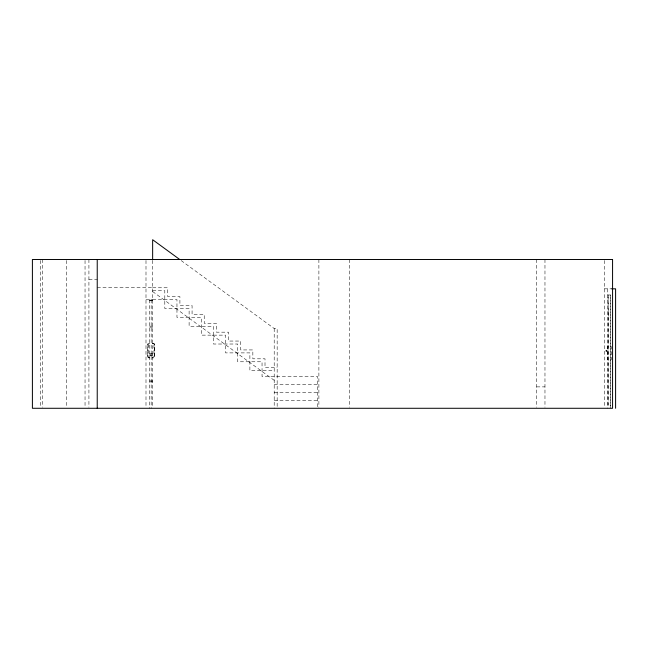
<?xml version="1.0" encoding="UTF-8"?>
<svg xmlns="http://www.w3.org/2000/svg" width="648" height="648" viewBox="0 0 648 648"><rect width="100%" height="100%" fill="white"/><g stroke="black" fill="none" stroke-linecap="round" stroke-linejoin="round"><path stroke-width="0.49" stroke-dasharray="3.24 2.43" d="M152.41 343.359C151.81 343.983 154.548 342.598 154.556 344.355L154.516 356.999C153.325 358.765 151.308 357.842 153.932 356.983L153.965 344.291L152.402 343.813M152.361 357.55L152.345 357.98M149.518 343.813C149.728 342.695 147.501 343.416 147.703 344.347L147.623 356.983C148.206 358.798 150.765 357.696 148.117 357.048L148.198 344.363C149.874 343.497 149.032 343.059 147.947 344.355L147.866 357.08L148.343 357.712L149.421 357.688M88.922 279.75L97.232 279.75M97.232 287.258L152.644 287.258M152.644 287.769L167.759 287.769L167.759 296.646L179.917 296.646L179.917 305.532L192.075 305.532L192.075 314.41L204.225 314.41L204.225 323.295L216.383 323.295L216.383 332.173L228.541 332.173L228.541 341.051L240.691 341.051L240.691 349.936L252.85 349.936L252.85 358.814L265.008 358.814L265.008 367.7L277.158 367.7M604.26 288.83L612.571 288.83M152.644 290.725L164.803 290.725L164.803 308.489L189.111 308.489L189.111 326.252L213.419 326.252L213.419 344.015L237.735 344.015L237.735 361.778L262.043 361.778L262.043 376.577L317.666 376.577L317.617 408.281M607.702 294.986L610.659 294.986L610.659 408.281M152.644 299.611L176.961 299.611L176.961 317.374L201.269 317.374L201.269 335.138L225.577 335.138L225.577 352.893L249.885 352.893L249.885 370.656L274.201 370.656M145.994 299.781L152.644 299.781M149.688 300.154L152.644 300.154M149.688 300.275L152.644 300.275M608.213 311.729L608.027 294.986M608.213 312.482L608.213 315.916M608.213 316.726L608.027 405.389L610.659 405.389M149.688 326.163L152.644 326.163M149.688 327.151L152.644 327.151M181.197 260.585L274.201 328.528L277.158 328.528L277.158 407.292M608.027 346.51L607.427 346.51L607.427 359.721L608.027 359.721M610.659 346.51L611.258 346.51L611.258 359.721L610.659 359.721M607.427 350.366L605.872 350.366L605.864 351.24L607.427 351.24M149.688 353.541L152.644 353.541M149.688 354.521L152.644 354.521M149.688 355.517L152.644 355.517M149.688 355.849L152.644 355.849M149.688 380.911L152.644 380.911M149.688 381.891L152.644 381.891M274.201 384.507L317.666 384.507M536.657 386.88L544.968 386.88M274.201 392.429L317.666 392.429M274.201 400.351L317.666 400.351M152.644 291.527L274.201 380.336M149.437 357.542L149.429 358.004M152.377 343.651L153.333 343.57A1.077 1.077 0 0 1 153.803 343.683L154.273 344.363L154.232 356.991L153.762 357.672A1.077 1.077 0 0 1 153.293 357.777L152.369 357.696M610.473 294.986L610.473 405.389M608.213 294.986L608.213 405.389M607.702 288.83L607.702 408.281M606.755 350.366L606.755 351.24M606.431 350.366L606.431 351.24M604.26 260.504L604.26 407.268M544.968 259.5L544.968 407.309M536.657 259.5L536.657 407.309M349.361 259.5L349.361 407.268M318.889 259.5L318.889 407.268M274.201 328.528L274.201 408.281M152.644 260.488L152.644 407.495M151.17 299.781L151.17 408.281M149.688 299.781L149.688 408.281M145.994 260.488L145.994 407.276M88.922 259.5L88.922 407.268M85.042 260.504L85.042 407.268M66.752 260.504L66.752 407.268M42.371 259.5L42.371 407.268M40.711 260.504L40.711 407.268"/><path stroke-width="0.97" d="M611.647 288.83L615.6 288.83L615.6 408.281M179.569 259.386L152.644 239.72L152.644 259.743M97.232 259.5L97.232 408.281M612.571 259.5L32.4 259.5L32.4 408.281L612.571 408.281L612.571 259.5"/></g></svg>
